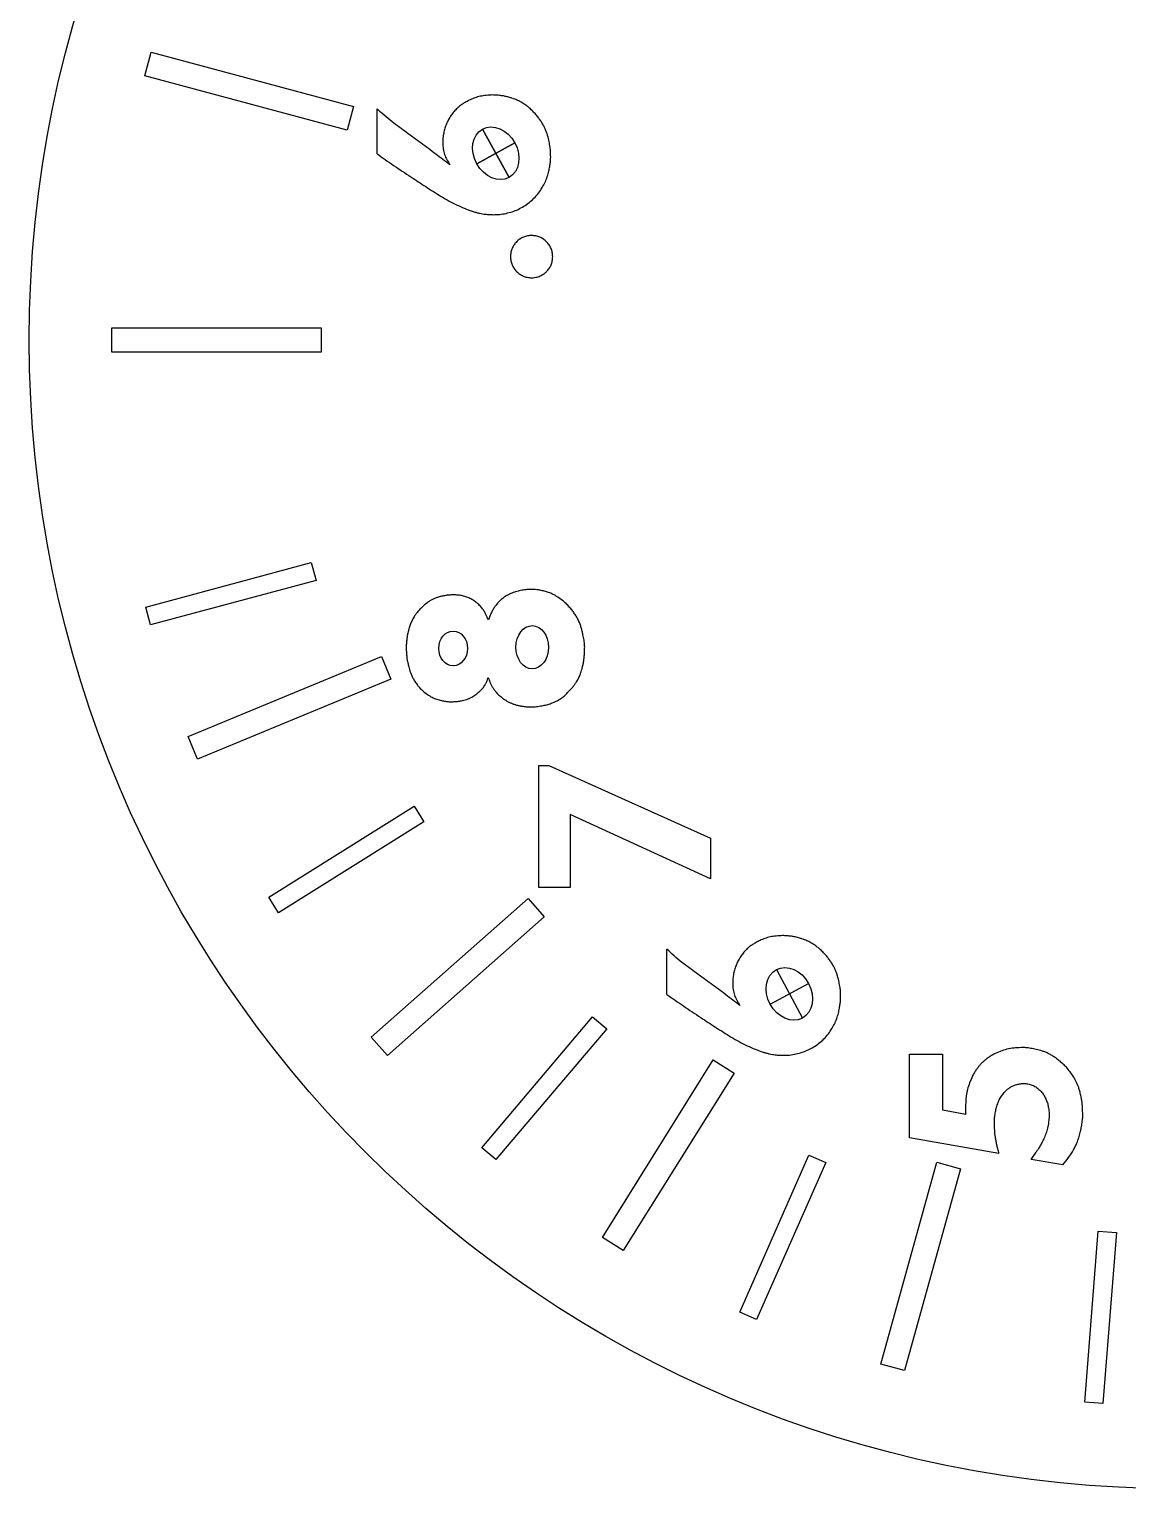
# Model space of a CAD drawing. Header units: millimetres. Extents: x 52.4 to 100, y -49.5 to -1.9.
# Drawn here: x 52.37 to 75.17, y -49.54 to -19.27 of the extents above; entities that cross this region are included whole.
import ezdxf

# ---------------------------------------------------------------- set-up
doc = ezdxf.new("R2010")
doc.units = ezdxf.units.MM
doc.layers.get('0').update_dxf_attribs({"linetype": 'CONTINUOUS'})

msp = doc.modelspace()

# ---------------------------------------------------------------- linework, layer by layer
for p, q in [((59.592, -21.857), (59.592, -20.922)), ((63.11, -24.3), (63.11, -24.3)), ((61.903, -31.523), (61.903, -31.523)), ((65.607, -39.29), (65.608, -38.355)), ((67.879, -38.776), (68.417, -39.782)), ((67.749, -39.492), (68.547, -39.065)), ((70.641, -42.261), (70.641, -40.532)), ((70.641, -40.532), (71.324, -40.532)), ((71.324, -40.532), (71.324, -41.684)), ((71.324, -41.684), (71.808, -41.77)), ((72.497, -42.59), (70.641, -42.261)), ((73.164, -42.711), (73.268, -42.56)), ((73.821, -42.827), (73.164, -42.711))]:
    msp.add_line(p, q)
for points in [[(54.777, -20.24), (54.908, -19.749), (59.104, -20.874), (58.972, -21.364)], [(61.781, -21.345), (62.331, -22.347)], [(61.781, -21.345), (62.331, -22.347)], [(61.661, -22.063), (62.451, -21.629)], [(61.661, -22.063), (62.451, -21.629)], [(58.433, -25.971), (54.089, -25.971), (54.089, -25.463), (58.433, -25.463)], [(54.892, -31.624), (54.793, -31.256), (58.228, -30.336), (58.327, -30.704)], [(55.675, -33.944), (59.688, -32.282), (59.882, -32.751), (55.87, -34.414)], [(66.508, -36.048), (66.508, -36.893), (63.602, -35.557), (63.602, -37.075), (62.952, -37.075), (62.952, -34.544), (63.157, -34.544)], [(57.55, -37.596), (57.348, -37.273), (60.364, -35.388), (60.566, -35.712)], [(63.061, -37.681), (59.808, -40.559), (59.472, -40.178), (62.725, -37.3)], [(64.357, -40.002), (62.059, -42.716), (61.768, -42.47), (64.066, -39.756)], [(64.268, -44.334), (66.569, -40.65), (67, -40.92), (64.699, -44.603)], [(68.553, -42.624), (68.902, -42.778), (67.469, -46.032), (67.121, -45.879)], [(70.046, -46.956), (71.207, -42.771), (71.697, -42.906), (70.536, -47.092)], [(74.275, -47.745), (74.554, -44.2), (74.934, -44.23), (74.655, -47.775)]]:
    msp.add_lwpolyline(points, close=True)
msp.add_circle((76.2, -25.717), 23.825)
for centre, major_axis, ratio in [((62.056, -21.846), (0.275, -0.501), 0.788444), ((62.056, -21.846), (0.275, -0.501), 0.788444), ((62.056, -21.846), (0.275, -0.501), 0.788444), ((62.056, -21.846), (0.275, -0.501), 0.788444), ((61.171, -32.114), (0, -0.36), 0.830081), ((62.813, -32.09), (0.002, 0.448), 0.755844), ((68.148, -39.279), (0.269, -0.503), 0.793148)]:
    msp.add_ellipse(centre, major_axis=major_axis, ratio=ratio)
for points, knots in [([(61.992, -20.637), (61.947, -20.639), (61.86, -20.644), (61.737, -20.662), (61.626, -20.693), (61.528, -20.734), (61.443, -20.778), (61.37, -20.822), (61.308, -20.863), (61.275, -20.894), (61.259, -20.908)], [0, 0, 0, 0, 0.1701, 0.325118, 0.468873, 0.601727, 0.722749, 0.829712, 0.921308, 1, 1, 1, 1]), ([(62.535, -20.762), (62.522, -20.755), (62.494, -20.741), (62.446, -20.723), (62.39, -20.703), (62.325, -20.683), (62.252, -20.664), (62.172, -20.651), (62.084, -20.64), (62.024, -20.638), (61.992, -20.637)], [0, 0, 0, 0, 0.075852, 0.16719, 0.273648, 0.394992, 0.529476, 0.675118, 0.831447, 1, 1, 1, 1]), ([(62.792, -20.942), (62.78, -20.931), (62.749, -20.904), (62.693, -20.86), (62.621, -20.808), (62.565, -20.778), (62.535, -20.762)], [0, 0, 0, 0, 0.162963, 0.391076, 0.674529, 1, 1, 1, 1]), ([(59.904, -21.193), (59.848, -21.149), (59.74, -21.064), (59.64, -20.968), (59.592, -20.922)], [0, 0, 0, 0, 0.518052, 1, 1, 1, 1]), ([(61.259, -20.908), (61.236, -20.932), (61.189, -20.979), (61.128, -21.058), (61.076, -21.144), (61.032, -21.234), (60.999, -21.328), (60.974, -21.426), (60.959, -21.527), (60.957, -21.595), (60.956, -21.629)], [0, 0, 0, 0, 0.125001, 0.248339, 0.37221, 0.496459, 0.621198, 0.746229, 0.87233, 1, 1, 1, 1]), ([(63.194, -21.893), (63.195, -21.867), (63.195, -21.807), (63.184, -21.711), (63.162, -21.599), (63.138, -21.496), (63.111, -21.409), (63.084, -21.341), (63.05, -21.274), (63.011, -21.206), (62.965, -21.14), (62.913, -21.074), (62.856, -21.006), (62.814, -20.964), (62.792, -20.942)], [0, 0, 0, 0, 0.075772, 0.16652, 0.273784, 0.397079, 0.46418, 0.532483, 0.603333, 0.675871, 0.751718, 0.831221, 0.913778, 1, 1, 1, 1]), ([(60.508, -21.639), (60.406, -21.565), (60.204, -21.418), (60.003, -21.268), (59.904, -21.193)], [0, 0, 0, 0, 0.501385, 1, 1, 1, 1]), ([(61.105, -22.087), (61.007, -22.012), (60.81, -21.86), (60.609, -21.713), (60.508, -21.639)], [0, 0, 0, 0, 0.495294, 1, 1, 1, 1]), ([(60.956, -21.629), (60.956, -21.651), (60.957, -21.694), (60.965, -21.757), (60.976, -21.815), (60.998, -21.889), (61.04, -21.981), (61.083, -22.05), (61.105, -22.087)], [0, 0, 0, 0, 0.13628, 0.262897, 0.38501, 0.499128, 0.73636, 1, 1, 1, 1]), ([(59.592, -21.857), (59.706, -21.938), (59.937, -22.101), (60.174, -22.257), (60.294, -22.336)], [0, 0, 0, 0, 0.492826, 1, 1, 1, 1]), ([(62.942, -22.675), (62.968, -22.636), (63.018, -22.562), (63.08, -22.447), (63.126, -22.333), (63.156, -22.224), (63.175, -22.122), (63.188, -22.033), (63.196, -21.959), (63.195, -21.914), (63.194, -21.893)], [0, 0, 0, 0, 0.16652, 0.322582, 0.468085, 0.605454, 0.73042, 0.838381, 0.927254, 1, 1, 1, 1]), ([(60.294, -22.336), (60.396, -22.403), (60.605, -22.542), (60.87, -22.709), (61.088, -22.838), (61.254, -22.92), (61.419, -22.995), (61.531, -23.035), (61.586, -23.054)], [0, 0, 0, 0, 0.248118, 0.505645, 0.63461, 0.759578, 0.881137, 1, 1, 1, 1]), ([(62.002, -23.12), (62.047, -23.119), (62.137, -23.117), (62.27, -23.094), (62.398, -23.06), (62.521, -23.012), (62.638, -22.948), (62.748, -22.872), (62.851, -22.78), (62.911, -22.71), (62.942, -22.675)], [0, 0, 0, 0, 0.126626, 0.250603, 0.373162, 0.4959, 0.618821, 0.742379, 0.869042, 1, 1, 1, 1]), ([(61.586, -23.054), (61.61, -23.061), (61.654, -23.074), (61.719, -23.09), (61.778, -23.102), (61.847, -23.112), (61.921, -23.118), (61.977, -23.119), (62.002, -23.12)], [0, 0, 0, 0, 0.173033, 0.330421, 0.47368, 0.603488, 0.822943, 1, 1, 1, 1]), ([(62.8, -23.551), (62.77, -23.553), (62.712, -23.557), (62.63, -23.583), (62.554, -23.622), (62.489, -23.677), (62.434, -23.742), (62.393, -23.818), (62.368, -23.901), (62.363, -23.96), (62.361, -23.99)], [0, 0, 0, 0, 0.129585, 0.253201, 0.373714, 0.497783, 0.622531, 0.743547, 0.868181, 1, 1, 1, 1]), ([(63.237, -23.99), (63.235, -23.96), (63.231, -23.902), (63.206, -23.819), (63.165, -23.745), (63.112, -23.679), (63.047, -23.624), (62.971, -23.584), (62.888, -23.558), (62.83, -23.554), (62.8, -23.551)], [0, 0, 0, 0, 0.129785, 0.253282, 0.374484, 0.49807, 0.62301, 0.744212, 0.869038, 1, 1, 1, 1]), ([(62.361, -23.99), (62.363, -24.019), (62.367, -24.076), (62.393, -24.158), (62.432, -24.233), (62.487, -24.298), (62.552, -24.354), (62.627, -24.395), (62.711, -24.421), (62.77, -24.426), (62.8, -24.428)], [0, 0, 0, 0, 0.127806, 0.249709, 0.370542, 0.49494, 0.620705, 0.742552, 0.867832, 1, 1, 1, 1]), ([(63.11, -24.3), (63.129, -24.278), (63.168, -24.236), (63.206, -24.159), (63.232, -24.077), (63.235, -24.019), (63.237, -23.99)], [0, 0, 0, 0, 0.254586, 0.49788, 0.744885, 1, 1, 1, 1]), ([(62.8, -24.428), (62.819, -24.427), (62.856, -24.425), (62.909, -24.414), (62.957, -24.4), (62.998, -24.38), (63.034, -24.359), (63.064, -24.338), (63.089, -24.32), (63.104, -24.306), (63.11, -24.3)], [0, 0, 0, 0, 0.168924, 0.325314, 0.468278, 0.602755, 0.724156, 0.830015, 0.922977, 1, 1, 1, 1]), ([(61.152, -31.005), (61.125, -31.007), (61.071, -31.01), (60.993, -31.021), (60.92, -31.035), (60.851, -31.054), (60.787, -31.077), (60.728, -31.105), (60.673, -31.137), (60.609, -31.186), (60.54, -31.246), (60.469, -31.315), (60.412, -31.378), (60.385, -31.421), (60.373, -31.441)], [0, 0, 0, 0, 0.088961, 0.172926, 0.253012, 0.329602, 0.402399, 0.47195, 0.539559, 0.605842, 0.728924, 0.834436, 0.92464, 1, 1, 1, 1]), ([(61.798, -31.313), (61.778, -31.288), (61.739, -31.238), (61.67, -31.173), (61.597, -31.119), (61.518, -31.074), (61.433, -31.042), (61.344, -31.018), (61.25, -31.005), (61.185, -31.005), (61.152, -31.005)], [0, 0, 0, 0, 0.13038, 0.256106, 0.376892, 0.497354, 0.617704, 0.740607, 0.867402, 1, 1, 1, 1]), ([(62.785, -30.893), (62.749, -30.894), (62.677, -30.896), (62.57, -30.911), (62.467, -30.939), (62.367, -30.975), (62.273, -31.024), (62.188, -31.084), (62.11, -31.153), (62.067, -31.208), (62.046, -31.236)], [0, 0, 0, 0, 0.128973, 0.255653, 0.380858, 0.507255, 0.631774, 0.754104, 0.875895, 1, 1, 1, 1]), ([(63.441, -31.118), (63.408, -31.095), (63.345, -31.05), (63.249, -30.993), (63.155, -30.952), (63.065, -30.925), (62.982, -30.91), (62.908, -30.897), (62.844, -30.892), (62.804, -30.892), (62.785, -30.893)], [0, 0, 0, 0, 0.17124, 0.32811, 0.47146, 0.604501, 0.72496, 0.830879, 0.922316, 1, 1, 1, 1]), ([(63.899, -32.131), (63.9, -32.118), (63.901, -32.09), (63.9, -32.047), (63.895, -31.998), (63.888, -31.945), (63.877, -31.887), (63.864, -31.824), (63.848, -31.756), (63.829, -31.685), (63.806, -31.611), (63.775, -31.537), (63.736, -31.465), (63.692, -31.393), (63.639, -31.322), (63.58, -31.253), (63.514, -31.184), (63.466, -31.14), (63.441, -31.118)], [0, 0, 0, 0, 0.033775, 0.072005, 0.114209, 0.16113, 0.212222, 0.268175, 0.328414, 0.393597, 0.461261, 0.530331, 0.601544, 0.675054, 0.751091, 0.830594, 0.913468, 1, 1, 1, 1]), ([(60.373, -31.441), (60.364, -31.454), (60.347, -31.482), (60.324, -31.526), (60.302, -31.569), (60.288, -31.597), (60.282, -31.61)], [0, 0, 0, 0, 0.241646, 0.50983, 0.776242, 1, 1, 1, 1]), ([(61.903, -31.523), (61.892, -31.499), (61.875, -31.455), (61.847, -31.398), (61.823, -31.353), (61.806, -31.326), (61.798, -31.313)], [0, 0, 0, 0, 0.338228, 0.597646, 0.806943, 1, 1, 1, 1]), ([(62.046, -31.236), (62.031, -31.258), (62.001, -31.301), (61.963, -31.372), (61.929, -31.446), (61.912, -31.497), (61.903, -31.523)], [0, 0, 0, 0, 0.246032, 0.492369, 0.743871, 1, 1, 1, 1]), ([(60.282, -31.61), (60.279, -31.621), (60.27, -31.646), (60.258, -31.689), (60.245, -31.742), (60.23, -31.802), (60.217, -31.87), (60.207, -31.944), (60.2, -32.023), (60.199, -32.077), (60.198, -32.105)], [0, 0, 0, 0, 0.06889, 0.158063, 0.264441, 0.389847, 0.528846, 0.676933, 0.832881, 1, 1, 1, 1]), ([(60.198, -32.105), (60.199, -32.139), (60.201, -32.202), (60.209, -32.288), (60.217, -32.357), (60.228, -32.398), (60.233, -32.415)], [0, 0, 0, 0, 0.326092, 0.601316, 0.826053, 1, 1, 1, 1]), ([(63.799, -32.676), (63.804, -32.664), (63.815, -32.636), (63.831, -32.59), (63.847, -32.533), (63.864, -32.468), (63.878, -32.393), (63.889, -32.312), (63.896, -32.224), (63.898, -32.162), (63.899, -32.131)], [0, 0, 0, 0, 0.070766, 0.158456, 0.263689, 0.387031, 0.52362, 0.670809, 0.830356, 1, 1, 1, 1]), ([(60.233, -32.415), (60.235, -32.428), (60.239, -32.456), (60.251, -32.502), (60.266, -32.556), (60.285, -32.617), (60.312, -32.682), (60.346, -32.751), (60.39, -32.822), (60.424, -32.868), (60.442, -32.892)], [0, 0, 0, 0, 0.073419, 0.163517, 0.269195, 0.391946, 0.526802, 0.673013, 0.83051, 1, 1, 1, 1]), ([(62.785, -33.329), (62.824, -33.327), (62.9, -33.322), (63.009, -33.305), (63.111, -33.284), (63.205, -33.255), (63.291, -33.221), (63.37, -33.179), (63.442, -33.131), (63.504, -33.076), (63.559, -33.019), (63.61, -32.964), (63.656, -32.911), (63.695, -32.86), (63.73, -32.811), (63.758, -32.765), (63.781, -32.72), (63.793, -32.69), (63.799, -32.676)], [0, 0, 0, 0, 0.091331, 0.1776, 0.25849, 0.335133, 0.408099, 0.47754, 0.543945, 0.609305, 0.672083, 0.730456, 0.784879, 0.835518, 0.881927, 0.924855, 0.964047, 1, 1, 1, 1]), ([(60.442, -32.892), (60.474, -32.926), (60.534, -32.99), (60.633, -33.069), (60.731, -33.131), (60.83, -33.169), (60.924, -33.194), (61.008, -33.211), (61.084, -33.221), (61.131, -33.221), (61.152, -33.221)], [0, 0, 0, 0, 0.171442, 0.325867, 0.467988, 0.599525, 0.719573, 0.82567, 0.91948, 1, 1, 1, 1]), ([(61.152, -33.221), (61.177, -33.219), (61.226, -33.217), (61.296, -33.209), (61.362, -33.197), (61.423, -33.182), (61.48, -33.163), (61.533, -33.142), (61.581, -33.114), (61.637, -33.077), (61.698, -33.026), (61.76, -32.967), (61.809, -32.911), (61.831, -32.871), (61.841, -32.852)], [0, 0, 0, 0, 0.091336, 0.176825, 0.258538, 0.335937, 0.408586, 0.478311, 0.544731, 0.609192, 0.728001, 0.832313, 0.921815, 1, 1, 1, 1]), ([(61.841, -32.852), (61.846, -32.845), (61.856, -32.829), (61.869, -32.799), (61.884, -32.762), (61.893, -32.734), (61.898, -32.72)], [0, 0, 0, 0, 0.177413, 0.399845, 0.677642, 1, 1, 1, 1]), ([(61.898, -32.72), (61.907, -32.741), (61.923, -32.781), (61.948, -32.84), (61.976, -32.898), (61.999, -32.935), (62.012, -32.956)], [0, 0, 0, 0, 0.262667, 0.496374, 0.729682, 1, 1, 1, 1]), ([(62.012, -32.956), (62.024, -32.974), (62.051, -33.015), (62.108, -33.071), (62.179, -33.132), (62.248, -33.182), (62.312, -33.221), (62.366, -33.247), (62.425, -33.27), (62.488, -33.289), (62.556, -33.305), (62.629, -33.316), (62.705, -33.326), (62.758, -33.328), (62.785, -33.329)], [0, 0, 0, 0, 0.07528, 0.16398, 0.267473, 0.386682, 0.45107, 0.518527, 0.588855, 0.662502, 0.740043, 0.822248, 0.908878, 1, 1, 1, 1]), ([(68.008, -38.07), (67.963, -38.072), (67.876, -38.077), (67.753, -38.095), (67.642, -38.126), (67.544, -38.167), (67.459, -38.212), (67.386, -38.255), (67.324, -38.296), (67.29, -38.327), (67.275, -38.341)], [0, 0, 0, 0, 0.1701, 0.325118, 0.468873, 0.601727, 0.722749, 0.829712, 0.921308, 1, 1, 1, 1]), ([(68.551, -38.195), (68.538, -38.188), (68.51, -38.174), (68.462, -38.156), (68.406, -38.136), (68.341, -38.116), (68.268, -38.097), (68.188, -38.084), (68.1, -38.073), (68.039, -38.071), (68.008, -38.07)], [0, 0, 0, 0, 0.075852, 0.16719, 0.273648, 0.394992, 0.529476, 0.675118, 0.831447, 1, 1, 1, 1]), ([(65.919, -38.626), (65.863, -38.582), (65.756, -38.497), (65.656, -38.401), (65.608, -38.355)], [0, 0, 0, 0, 0.518052, 1, 1, 1, 1]), ([(67.275, -38.341), (67.251, -38.365), (67.205, -38.412), (67.144, -38.491), (67.092, -38.577), (67.048, -38.667), (67.015, -38.761), (66.99, -38.859), (66.975, -38.96), (66.973, -39.028), (66.972, -39.062)], [0, 0, 0, 0, 0.125001, 0.248339, 0.37221, 0.496459, 0.621198, 0.746229, 0.87233, 1, 1, 1, 1]), ([(68.808, -38.375), (68.795, -38.364), (68.765, -38.337), (68.709, -38.293), (68.637, -38.241), (68.581, -38.211), (68.551, -38.195)], [0, 0, 0, 0, 0.162963, 0.391076, 0.674529, 1, 1, 1, 1]), ([(69.21, -39.326), (69.211, -39.3), (69.211, -39.24), (69.2, -39.144), (69.178, -39.032), (69.154, -38.929), (69.127, -38.842), (69.1, -38.774), (69.066, -38.707), (69.027, -38.639), (68.981, -38.573), (68.929, -38.507), (68.872, -38.439), (68.83, -38.397), (68.808, -38.375)], [0, 0, 0, 0, 0.075772, 0.16652, 0.273784, 0.397079, 0.46418, 0.532483, 0.603333, 0.675871, 0.751718, 0.831221, 0.913778, 1, 1, 1, 1]), ([(66.524, -39.072), (66.422, -38.998), (66.22, -38.851), (66.019, -38.701), (65.919, -38.626)], [0, 0, 0, 0, 0.501385, 1, 1, 1, 1]), ([(65.607, -39.29), (65.722, -39.371), (65.953, -39.534), (66.19, -39.69), (66.31, -39.769)], [0, 0, 0, 0, 0.492826, 1, 1, 1, 1]), ([(67.121, -39.52), (67.023, -39.445), (66.826, -39.293), (66.625, -39.146), (66.524, -39.072)], [0, 0, 0, 0, 0.495294, 1, 1, 1, 1]), ([(66.972, -39.062), (66.972, -39.084), (66.973, -39.127), (66.98, -39.19), (66.992, -39.248), (67.014, -39.322), (67.056, -39.414), (67.099, -39.483), (67.121, -39.52)], [0, 0, 0, 0, 0.13628, 0.262897, 0.38501, 0.499128, 0.73636, 1, 1, 1, 1]), ([(68.958, -40.108), (68.984, -40.069), (69.034, -39.995), (69.096, -39.88), (69.142, -39.767), (69.172, -39.657), (69.191, -39.555), (69.203, -39.467), (69.212, -39.392), (69.211, -39.347), (69.21, -39.326)], [0, 0, 0, 0, 0.16652, 0.322582, 0.468085, 0.605454, 0.73042, 0.838381, 0.927254, 1, 1, 1, 1]), ([(66.31, -39.769), (66.412, -39.836), (66.62, -39.975), (66.886, -40.142), (67.104, -40.271), (67.27, -40.353), (67.434, -40.428), (67.547, -40.468), (67.602, -40.487)], [0, 0, 0, 0, 0.248118, 0.505645, 0.63461, 0.759578, 0.881137, 1, 1, 1, 1]), ([(68.017, -40.553), (68.063, -40.552), (68.153, -40.55), (68.285, -40.527), (68.414, -40.493), (68.537, -40.445), (68.654, -40.381), (68.764, -40.305), (68.867, -40.214), (68.927, -40.143), (68.958, -40.108)], [0, 0, 0, 0, 0.126626, 0.250603, 0.373162, 0.4959, 0.618821, 0.742379, 0.869042, 1, 1, 1, 1]), ([(67.602, -40.487), (67.626, -40.494), (67.67, -40.507), (67.735, -40.523), (67.794, -40.535), (67.863, -40.545), (67.937, -40.551), (67.993, -40.553), (68.017, -40.553)], [0, 0, 0, 0, 0.173033, 0.330421, 0.47368, 0.603488, 0.822943, 1, 1, 1, 1]), ([(72.955, -40.394), (72.905, -40.395), (72.806, -40.399), (72.66, -40.425), (72.52, -40.469), (72.408, -40.519), (72.322, -40.567), (72.261, -40.61), (72.203, -40.655), (72.148, -40.704), (72.098, -40.759), (72.05, -40.817), (72.006, -40.879), (71.98, -40.923), (71.967, -40.946)], [0, 0, 0, 0, 0.12597, 0.249917, 0.372556, 0.496986, 0.559377, 0.621445, 0.68335, 0.744885, 0.807255, 0.870319, 0.934455, 1, 1, 1, 1]), ([(73.896, -40.801), (73.874, -40.779), (73.832, -40.736), (73.765, -40.678), (73.699, -40.625), (73.633, -40.578), (73.565, -40.538), (73.499, -40.504), (73.432, -40.476), (73.345, -40.449), (73.244, -40.426), (73.134, -40.403), (73.039, -40.392), (72.981, -40.393), (72.955, -40.394)], [0, 0, 0, 0, 0.087675, 0.171604, 0.25144, 0.328502, 0.401799, 0.472429, 0.541377, 0.607535, 0.730176, 0.836003, 0.925883, 1, 1, 1, 1]), ([(74.105, -41.116), (74.102, -41.108), (74.093, -41.09), (74.078, -41.059), (74.058, -41.024), (74.024, -40.968), (73.972, -40.891), (73.923, -40.833), (73.896, -40.801)], [0, 0, 0, 0, 0.072521, 0.161424, 0.267711, 0.391499, 0.676275, 1, 1, 1, 1]), ([(71.967, -40.946), (71.944, -40.993), (71.9, -41.083), (71.853, -41.222), (71.82, -41.355), (71.809, -41.464), (71.806, -41.545), (71.803, -41.597), (71.803, -41.643), (71.801, -41.682), (71.802, -41.714), (71.803, -41.739), (71.804, -41.757), (71.807, -41.767), (71.808, -41.77)], [0, 0, 0, 0, 0.183457, 0.354433, 0.514336, 0.666585, 0.73715, 0.799089, 0.852387, 0.897949, 0.935778, 0.965014, 0.986657, 1, 1, 1, 1]), ([(72.672, -41.258), (72.688, -41.246), (72.72, -41.223), (72.769, -41.194), (72.818, -41.173), (72.865, -41.158), (72.908, -41.148), (72.946, -41.141), (72.977, -41.137), (72.996, -41.137), (73.005, -41.138)], [0, 0, 0, 0, 0.168885, 0.326184, 0.472457, 0.611057, 0.736068, 0.841148, 0.928984, 1, 1, 1, 1]), ([(73.005, -41.138), (73.036, -41.139), (73.097, -41.143), (73.183, -41.167), (73.261, -41.205), (73.329, -41.257), (73.388, -41.32), (73.438, -41.393), (73.479, -41.474), (73.498, -41.533), (73.508, -41.562)], [0, 0, 0, 0, 0.131654, 0.255843, 0.375387, 0.495517, 0.617443, 0.740546, 0.867471, 1, 1, 1, 1]), ([(74.195, -41.385), (74.188, -41.355), (74.176, -41.3), (74.153, -41.227), (74.129, -41.168), (74.113, -41.133), (74.105, -41.116)], [0, 0, 0, 0, 0.329056, 0.594168, 0.810657, 1, 1, 1, 1]), ([(72.403, -41.962), (72.403, -41.931), (72.402, -41.868), (72.415, -41.773), (72.433, -41.676), (72.461, -41.58), (72.497, -41.486), (72.544, -41.4), (72.602, -41.324), (72.649, -41.28), (72.672, -41.258)], [0, 0, 0, 0, 0.120664, 0.243075, 0.369885, 0.500263, 0.630136, 0.755012, 0.877364, 1, 1, 1, 1]), ([(74.234, -41.745), (74.233, -41.705), (74.229, -41.633), (74.222, -41.533), (74.211, -41.452), (74.2, -41.406), (74.195, -41.385)], [0, 0, 0, 0, 0.327722, 0.601395, 0.82599, 1, 1, 1, 1]), ([(73.508, -41.562), (73.514, -41.588), (73.524, -41.635), (73.533, -41.7), (73.54, -41.754), (73.538, -41.786), (73.537, -41.8)], [0, 0, 0, 0, 0.326482, 0.600207, 0.823385, 1, 1, 1, 1]), ([(74.19, -42.124), (74.194, -42.102), (74.203, -42.061), (74.214, -42.001), (74.223, -41.946), (74.229, -41.896), (74.234, -41.851), (74.236, -41.811), (74.237, -41.776), (74.235, -41.755), (74.234, -41.745)], [0, 0, 0, 0, 0.173546, 0.33099, 0.476158, 0.609152, 0.726301, 0.829669, 0.921429, 1, 1, 1, 1]), ([(72.497, -42.59), (72.489, -42.558), (72.473, -42.497), (72.453, -42.41), (72.437, -42.328), (72.419, -42.229), (72.405, -42.108), (72.404, -42.011), (72.403, -41.962)], [0, 0, 0, 0, 0.152761, 0.295676, 0.424761, 0.543948, 0.770904, 1, 1, 1, 1]), ([(73.537, -41.8), (73.534, -41.846), (73.529, -41.933), (73.507, -42.059), (73.474, -42.176), (73.43, -42.28), (73.382, -42.37), (73.341, -42.448), (73.304, -42.51), (73.279, -42.544), (73.268, -42.56)], [0, 0, 0, 0, 0.166202, 0.321662, 0.46877, 0.60846, 0.736211, 0.843194, 0.93119, 1, 1, 1, 1]), ([(73.821, -42.827), (73.862, -42.776), (73.942, -42.677), (74.03, -42.544), (74.089, -42.431), (74.127, -42.338), (74.162, -42.235), (74.18, -42.162), (74.19, -42.124)], [0, 0, 0, 0, 0.245728, 0.477234, 0.593514, 0.719043, 0.853751, 1, 1, 1, 1])]:
    msp.add_open_spline(points, degree=3, knots=knots)

doc.saveas('drawing.dxf')
